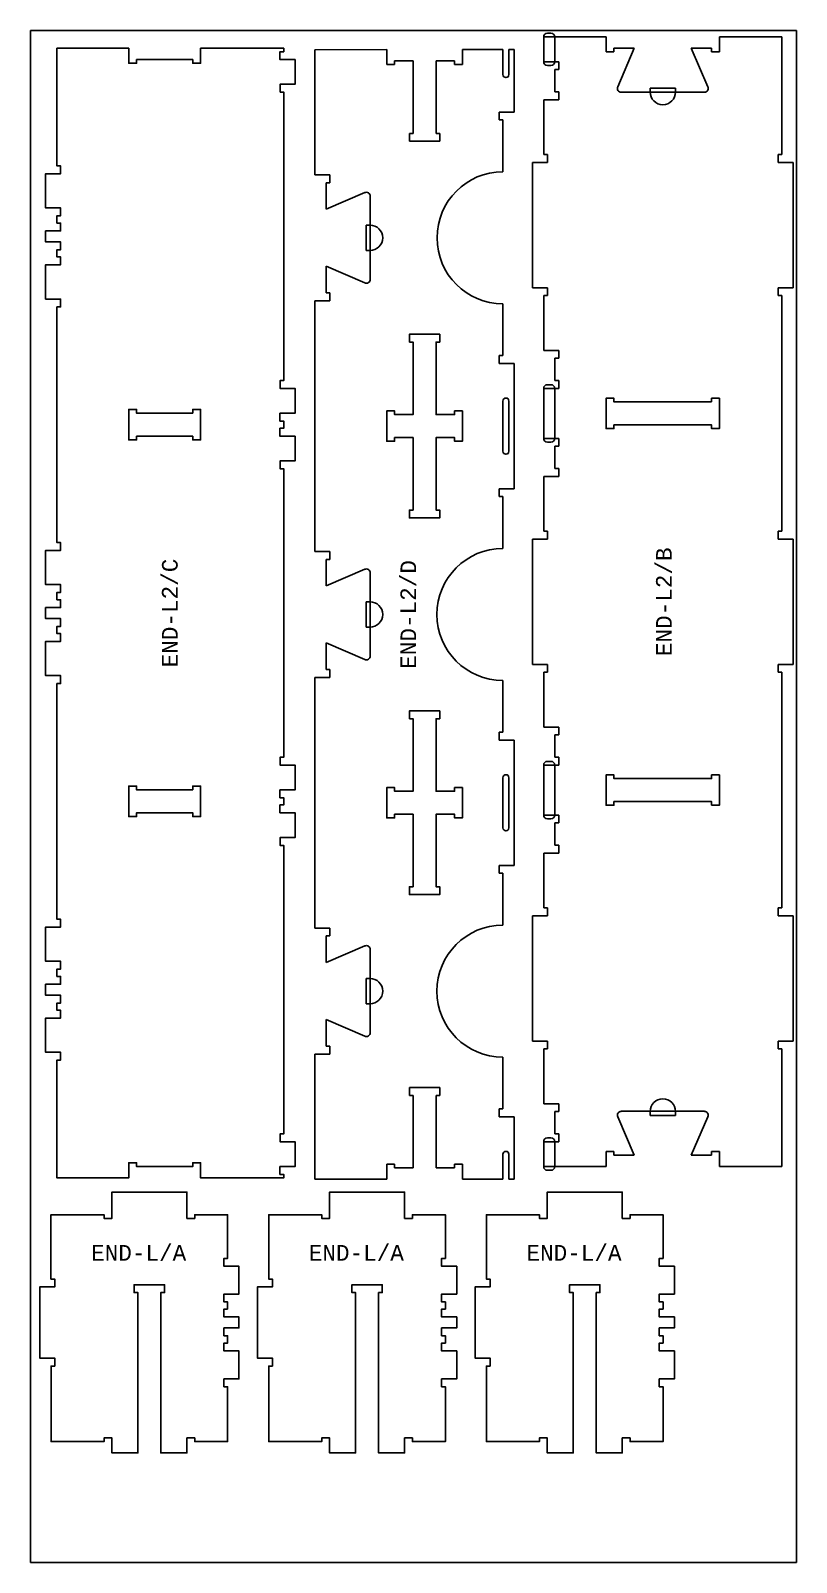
# Model space of a CAD drawing. Header units: millimetres. Extents: x -30 to 12678, y 0 to 23683.
# Drawn here: x 2133 to 3353, y 1291 to 3731 of the extents above; entities that cross this region are included whole.
import ezdxf

# ---------------------------------------------------------------- set-up
doc = ezdxf.new("R2010")
doc.units = ezdxf.units.MM
for name, color, linetype, true_color in [('0_SHEET_SPRUCEPLY_2440X122', 1, 'Continuous', 0xff0000), ('1_ANYTOOL_1MMDEEP_LABELS_S', 2, 'Continuous', 0xffff00), ('3_ANYTOOL_CUTTHROUGH_INSID', 4, 'Continuous', 0x00ffff), ('4_ANYTOOL_CUTTHROUGH_OUTSI', 5, 'Continuous', 0x0000ff), ('5_ANYTOOL_HALF_MILL_9MM_IN', 3, 'Continuous', 0x00ff00)]:
    doc.layers.add(name, color=color, linetype=linetype, true_color=true_color)
doc.styles.add('MONOTXT_REGULAR', font='')
doc.styles.get('MONOTXT_REGULAR').set_extended_font_data('Monotxt')

msp = doc.modelspace()

# ---------------------------------------------------------------- linework, layer by layer
at = {"layer": '0_SHEET_SPRUCEPLY_2440X122'}
msp.add_lwpolyline([(2132.9, 1290.9), (3352.9, 1290.9), (3352.9, 3730.9), (2132.9, 3730.9)], close=True, dxfattribs=at)
at = {"layer": '3_ANYTOOL_CUTTHROUGH_INSID'}
for p, q in [((2885.3, 3140.9), (2885.3, 3060.9)), ((2894.8, 3060.9), (2894.8, 3140.9)), ((2885.3, 2540.9), (2885.3, 2460.9)), ((2894.8, 2460.9), (2894.8, 2540.9))]:
    msp.add_line(p, q, dxfattribs=at)
for points in [[(2736.3, 3234.7), (2742.3, 3234.7), (2742.3, 3119.2), (2712.8, 3119.2), (2712.8, 3125.2), (2700.3, 3125.2), (2700.3, 3076.7), (2712.8, 3076.7), (2712.8, 3082.7), (2742.3, 3082.7), (2742.3, 2967.2), (2736.3, 2967.2), (2736.3, 2954.7), (2784.8, 2954.7), (2784.8, 2967.2), (2778.8, 2967.2), (2778.8, 3082.7), (2808.3, 3082.7), (2808.3, 3076.7), (2820.8, 3076.7), (2820.8, 3125.2), (2808.3, 3125.2), (2808.3, 3119.2), (2778.8, 3119.2), (2778.8, 3234.7), (2784.8, 3234.7), (2784.8, 3247.2), (2736.3, 3247.2)], [(2391.2, 3121.4), (2301.7, 3121.4), (2301.7, 3127.4), (2289.2, 3127.4), (2289.2, 3078.9), (2301.7, 3078.9), (2301.7, 3084.9), (2391.2, 3084.9), (2391.2, 3078.9), (2403.7, 3078.9), (2403.7, 3127.4), (2391.2, 3127.4)], [(3217.8, 3139.4), (3062.3, 3139.4), (3062.3, 3145.4), (3049.8, 3145.4), (3049.8, 3096.9), (3062.3, 3096.9), (3062.3, 3102.9), (3217.8, 3102.9), (3217.8, 3096.9), (3230.3, 3096.9), (3230.3, 3145.4), (3217.8, 3145.4)], [(2736.3, 2634.7), (2742.3, 2634.7), (2742.3, 2519.2), (2712.8, 2519.2), (2712.8, 2525.2), (2700.3, 2525.2), (2700.3, 2476.7), (2712.8, 2476.7), (2712.8, 2482.7), (2742.3, 2482.7), (2742.3, 2367.2), (2736.3, 2367.2), (2736.3, 2354.7), (2784.8, 2354.7), (2784.8, 2367.2), (2778.8, 2367.2), (2778.8, 2482.7), (2808.3, 2482.7), (2808.3, 2476.7), (2820.8, 2476.7), (2820.8, 2525.2), (2808.3, 2525.2), (2808.3, 2519.2), (2778.8, 2519.2), (2778.8, 2634.7), (2784.8, 2634.7), (2784.8, 2647.2), (2736.3, 2647.2)], [(3217.8, 2496.9), (3230.3, 2496.9), (3230.3, 2545.4), (3217.8, 2545.4), (3217.8, 2539.4), (3062.3, 2539.4), (3062.3, 2545.4), (3049.8, 2545.4), (3049.8, 2496.9), (3062.3, 2496.9), (3062.3, 2502.9), (3217.8, 2502.9)], [(2391.2, 2521.4), (2301.7, 2521.4), (2301.7, 2527.4), (2289.2, 2527.4), (2289.2, 2478.9), (2301.7, 2478.9), (2301.7, 2484.9), (2391.2, 2484.9), (2391.2, 2478.9), (2403.7, 2478.9), (2403.7, 2527.4), (2391.2, 2527.4)]]:
    msp.add_lwpolyline(points, close=True, dxfattribs=at)
for centre, start, end in [((2890.1, 3140.9), 360, 180), ((2890.1, 3060.9), 180, 0), ((2890.1, 2540.9), 360, 180), ((2890.1, 2460.9), 180, 0)]:
    msp.add_arc(centre, 4.75, start, end, dxfattribs=at)
at = {"layer": '4_ANYTOOL_CUTTHROUGH_OUTSI'}
for p, q in [((2950.3, 3681.4), (2950.3, 3720.9)), ((2950.3, 3720.9), (3049.8, 3720.9)), ((3049.8, 3720.9), (3049.8, 3696.9)), ((3230.3, 3696.9), (3230.3, 3720.9)), ((3230.3, 3720.9), (3329.8, 3720.9)), ((3329.8, 3720.9), (3329.8, 3533.4)), ((2585.8, 3700.5), (2700.3, 3700.7)), ((2585.8, 3501.2), (2585.8, 3700.5)), ((2700.3, 3700.7), (2700.3, 3676.7)), ((2820.8, 3676.7), (2820.8, 3700.7)), ((2820.8, 3700.7), (2885.3, 3700.7)), ((2885.3, 3700.7), (2885.3, 3660.9)), ((2894.8, 3660.9), (2894.8, 3700.7)), ((2894.8, 3700.7), (2903.3, 3700.7)), ((2903.3, 3700.7), (2903.3, 3601.2)), ((3049.8, 3696.9), (3062.3, 3696.9)), ((3062.3, 3696.9), (3062.3, 3702.9)), ((3062.3, 3702.9), (3094.7, 3702.9)), ((3094.7, 3702.9), (3068.2, 3641.6)), ((3212, 3641.6), (3185.5, 3702.9)), ((3185.5, 3702.9), (3217.8, 3702.9)), ((3217.8, 3702.9), (3217.8, 3696.9)), ((3217.8, 3696.9), (3230.3, 3696.9)), ((2700.3, 3676.7), (2712.8, 3676.7)), ((2712.8, 3676.7), (2712.8, 3682.7)), ((2712.8, 3682.7), (2742.3, 3682.7)), ((2742.3, 3682.7), (2742.3, 3567.2)), ((2778.8, 3567.2), (2778.8, 3682.7)), ((2778.8, 3682.7), (2808.3, 3682.7)), ((2808.3, 3682.7), (2808.3, 3676.7)), ((2808.3, 3676.7), (2820.8, 3676.7)), ((2974.3, 3681.4), (2950.3, 3681.4)), ((2968.3, 3633.4), (2968.3, 3668.9)), ((2968.3, 3668.9), (2974.3, 3668.9)), ((2974.3, 3668.9), (2974.3, 3681.4)), ((2950.3, 3533.4), (2950.3, 3620.9)), ((2950.3, 3620.9), (2974.3, 3620.9)), ((2974.3, 3633.4), (2968.3, 3633.4)), ((2974.3, 3620.9), (2974.3, 3633.4)), ((3073.9, 3632.9), (3206.3, 3632.9)), ((2903.3, 3601.2), (2879.3, 3601.2)), ((2879.3, 3601.2), (2879.3, 3588.7)), ((2879.3, 3588.7), (2885.3, 3588.7)), ((2885.3, 3588.7), (2885.3, 3506.2)), ((2742.3, 3567.2), (2736.3, 3567.2)), ((2736.3, 3567.2), (2736.3, 3554.7)), ((2784.8, 3567.2), (2778.8, 3567.2)), ((2784.8, 3554.7), (2784.8, 3567.2)), ((2736.3, 3554.7), (2784.8, 3554.7)), ((2932.3, 3321.4), (2932.3, 3520.9)), ((2932.3, 3520.9), (2956.3, 3520.9)), ((2956.3, 3533.4), (2950.3, 3533.4)), ((2956.3, 3520.9), (2956.3, 3533.4)), ((3329.8, 3533.4), (3323.8, 3533.4)), ((3323.8, 3533.4), (3323.8, 3520.9)), ((3323.8, 3520.9), (3347.8, 3520.9)), ((3347.8, 3520.9), (3347.8, 3321.4)), ((2609.8, 3501.2), (2585.8, 3501.2)), ((2609.8, 3488.7), (2609.8, 3501.2)), ((2603.8, 3446.3), (2603.8, 3488.7)), ((2603.8, 3488.7), (2609.8, 3488.7)), ((2665.1, 3472.9), (2603.8, 3446.3)), ((2673.8, 3334.7), (2673.8, 3467.1)), ((2603.8, 3313.2), (2603.8, 3355.6)), ((2603.8, 3355.6), (2665.1, 3329)), ((2956.3, 3321.4), (2932.3, 3321.4)), ((2956.3, 3308.9), (2956.3, 3321.4)), ((3347.8, 3321.4), (3323.8, 3321.4)), ((3323.8, 3321.4), (3323.8, 3308.9)), ((2585.8, 2901.2), (2585.8, 3300.7)), ((2585.8, 3300.7), (2609.8, 3300.7)), ((2609.8, 3313.2), (2603.8, 3313.2)), ((2609.8, 3300.7), (2609.8, 3313.2)), ((2885.3, 3295.7), (2885.3, 3213.2)), ((2950.3, 3221.4), (2950.3, 3308.9)), ((2950.3, 3308.9), (2956.3, 3308.9)), ((3323.8, 3308.9), (3329.8, 3308.9)), ((3329.8, 3308.9), (3329.8, 2933.4)), ((2974.3, 3221.4), (2950.3, 3221.4)), ((2974.3, 3208.9), (2974.3, 3221.4)), ((2885.3, 3213.2), (2879.3, 3213.2)), ((2879.3, 3213.2), (2879.3, 3200.7)), ((2879.3, 3200.7), (2903.3, 3200.7)), ((2903.3, 3200.7), (2903.3, 3001.2)), ((2968.3, 3173.4), (2968.3, 3208.9)), ((2968.3, 3208.9), (2974.3, 3208.9)), ((2974.3, 3173.4), (2968.3, 3173.4)), ((2974.3, 3160.9), (2974.3, 3173.4)), ((2950.3, 3081.4), (2950.3, 3160.9)), ((2950.3, 3160.9), (2974.3, 3160.9)), ((2974.3, 3081.4), (2950.3, 3081.4)), ((2974.3, 3068.9), (2974.3, 3081.4)), ((2968.3, 3033.4), (2968.3, 3068.9)), ((2968.3, 3068.9), (2974.3, 3068.9)), ((2974.3, 3033.4), (2968.3, 3033.4)), ((2974.3, 3020.9), (2974.3, 3033.4)), ((2950.3, 2933.4), (2950.3, 3020.9)), ((2950.3, 3020.9), (2974.3, 3020.9)), ((2903.3, 3001.2), (2879.3, 3001.2)), ((2879.3, 3001.2), (2879.3, 2988.7)), ((2879.3, 2988.7), (2885.3, 2988.7)), ((2885.3, 2988.7), (2885.3, 2906.2)), ((2956.3, 2933.4), (2950.3, 2933.4)), ((2956.3, 2920.9), (2956.3, 2933.4)), ((3329.8, 2933.4), (3323.8, 2933.4)), ((3323.8, 2933.4), (3323.8, 2920.9)), ((2932.3, 2721.4), (2932.3, 2920.9)), ((2932.3, 2920.9), (2956.3, 2920.9)), ((3323.8, 2920.9), (3347.8, 2920.9)), ((3347.8, 2920.9), (3347.8, 2721.4)), ((2609.8, 2901.2), (2585.8, 2901.2)), ((2603.8, 2846.3), (2603.8, 2888.7)), ((2603.8, 2888.7), (2609.8, 2888.7)), ((2609.8, 2888.7), (2609.8, 2901.2)), ((2665.1, 2872.9), (2603.8, 2846.3)), ((2673.8, 2734.7), (2673.8, 2867.1)), ((2603.8, 2713.2), (2603.8, 2755.6)), ((2603.8, 2755.6), (2665.1, 2729)), ((2609.8, 2713.2), (2603.8, 2713.2)), ((2609.8, 2700.7), (2609.8, 2713.2)), ((2956.3, 2721.4), (2932.3, 2721.4)), ((2950.3, 2621.4), (2950.3, 2708.9)), ((2950.3, 2708.9), (2956.3, 2708.9)), ((2956.3, 2708.9), (2956.3, 2721.4)), ((3347.8, 2721.4), (3323.8, 2721.4)), ((3323.8, 2721.4), (3323.8, 2708.9)), ((3323.8, 2708.9), (3329.8, 2708.9)), ((3329.8, 2708.9), (3329.8, 2333.4)), ((2585.8, 2301.2), (2585.8, 2700.7)), ((2585.8, 2700.7), (2609.8, 2700.7)), ((2885.3, 2695.7), (2885.3, 2613.2)), ((2885.3, 2613.2), (2879.3, 2613.2)), ((2879.3, 2613.2), (2879.3, 2600.7)), ((2974.3, 2621.4), (2950.3, 2621.4)), ((2974.3, 2608.9), (2974.3, 2621.4)), ((2879.3, 2600.7), (2903.3, 2600.7)), ((2903.3, 2600.7), (2903.3, 2401.2)), ((2968.3, 2573.4), (2968.3, 2608.9)), ((2968.3, 2608.9), (2974.3, 2608.9)), ((2974.3, 2573.4), (2968.3, 2573.4)), ((2974.3, 2560.9), (2974.3, 2573.4)), ((2950.3, 2481.4), (2950.3, 2560.9)), ((2950.3, 2560.9), (2974.3, 2560.9)), ((2974.3, 2481.4), (2950.3, 2481.4)), ((2968.3, 2433.4), (2968.3, 2468.9)), ((2968.3, 2468.9), (2974.3, 2468.9)), ((2974.3, 2468.9), (2974.3, 2481.4)), ((2950.3, 2333.4), (2950.3, 2420.9)), ((2950.3, 2420.9), (2974.3, 2420.9)), ((2974.3, 2433.4), (2968.3, 2433.4)), ((2974.3, 2420.9), (2974.3, 2433.4)), ((2903.3, 2401.2), (2879.3, 2401.2)), ((2879.3, 2401.2), (2879.3, 2388.7)), ((2879.3, 2388.7), (2885.3, 2388.7)), ((2885.3, 2388.7), (2885.3, 2306.2)), ((2932.3, 2121.4), (2932.3, 2320.9)), ((2932.3, 2320.9), (2956.3, 2320.9)), ((2956.3, 2333.4), (2950.3, 2333.4)), ((2956.3, 2320.9), (2956.3, 2333.4)), ((3329.8, 2333.4), (3323.8, 2333.4)), ((3323.8, 2333.4), (3323.8, 2320.9)), ((3323.8, 2320.9), (3347.8, 2320.9)), ((3347.8, 2320.9), (3347.8, 2121.4)), ((2609.8, 2301.2), (2585.8, 2301.2)), ((2609.8, 2288.7), (2609.8, 2301.2)), ((2603.8, 2246.3), (2603.8, 2288.7)), ((2603.8, 2288.7), (2609.8, 2288.7)), ((2665.1, 2272.9), (2603.8, 2246.3)), ((2673.8, 2134.7), (2673.8, 2267.1)), ((2603.8, 2113.2), (2603.8, 2155.6)), ((2603.8, 2155.6), (2665.1, 2129)), ((2585.8, 1901.1), (2585.8, 2100.7)), ((2585.8, 2100.7), (2609.8, 2100.7)), ((2609.8, 2113.2), (2603.8, 2113.2)), ((2609.8, 2100.7), (2609.8, 2113.2)), ((2956.3, 2121.4), (2932.3, 2121.4)), ((2950.3, 2021.4), (2950.3, 2108.9)), ((2950.3, 2108.9), (2956.3, 2108.9)), ((2956.3, 2108.9), (2956.3, 2121.4)), ((3347.8, 2121.4), (3323.8, 2121.4)), ((3323.8, 2121.4), (3323.8, 2108.9)), ((3323.8, 2108.9), (3329.8, 2108.9)), ((3329.8, 2108.9), (3329.8, 1921.4)), ((2885.3, 2095.7), (2885.3, 2013.2)), ((2784.8, 2047.2), (2736.3, 2047.2)), ((2736.3, 2047.2), (2736.3, 2034.7)), ((2736.3, 2034.7), (2742.3, 2034.7)), ((2742.3, 2034.7), (2742.3, 1919.2)), ((2778.8, 1919.2), (2778.8, 2034.7)), ((2778.8, 2034.7), (2784.8, 2034.7)), ((2784.8, 2034.7), (2784.8, 2047.2)), ((2885.3, 2013.2), (2879.3, 2013.2)), ((2879.3, 2013.2), (2879.3, 2000.7)), ((2974.3, 2021.4), (2950.3, 2021.4)), ((2968.3, 1973.4), (2968.3, 2008.9)), ((2968.3, 2008.9), (2974.3, 2008.9)), ((2974.3, 2008.9), (2974.3, 2021.4)), ((3206.3, 2009.4), (3073.9, 2009.4)), ((2879.3, 2000.7), (2903.3, 2000.7)), ((2903.3, 2000.7), (2903.3, 1901.2)), ((3068.2, 2000.6), (3094.7, 1939.4)), ((3185.5, 1939.4), (3212, 2000.6)), ((2950.3, 1921.4), (2950.3, 1960.9)), ((2950.3, 1960.9), (2974.3, 1960.9)), ((2974.3, 1973.4), (2968.3, 1973.4)), ((2974.3, 1960.9), (2974.3, 1973.4)), ((2885.3, 1940.9), (2885.3, 1901.2)), ((2894.8, 1901.2), (2894.8, 1940.9)), ((3062.3, 1945.4), (3049.8, 1945.4)), ((3049.8, 1945.4), (3049.8, 1921.4)), ((3062.3, 1939.4), (3062.3, 1945.4)), ((3094.7, 1939.4), (3062.3, 1939.4)), ((3217.8, 1939.4), (3185.5, 1939.4)), ((3230.3, 1945.4), (3217.8, 1945.4)), ((3217.8, 1945.4), (3217.8, 1939.4)), ((3230.3, 1921.4), (3230.3, 1945.4)), ((2712.8, 1925.2), (2700.3, 1925.2)), ((2700.3, 1925.2), (2700.3, 1901.1)), ((2712.8, 1919.2), (2712.8, 1925.2)), ((2742.3, 1919.2), (2712.8, 1919.2)), ((2808.3, 1919.2), (2778.8, 1919.2)), ((2820.8, 1925.2), (2808.3, 1925.2)), ((2808.3, 1925.2), (2808.3, 1919.2)), ((2820.8, 1901.2), (2820.8, 1925.2)), ((3049.8, 1921.4), (2950.3, 1921.4)), ((3329.8, 1921.4), (3230.3, 1921.4)), ((2700.3, 1901.1), (2585.8, 1901.1)), ((2885.3, 1901.2), (2820.8, 1901.2)), ((2903.3, 1901.2), (2894.8, 1901.2))]:
    msp.add_line(p, q, dxfattribs=at)
for points in [[(2530.2, 3632.9), (2536.2, 3632.9), (2536.2, 3173.4), (2530.2, 3173.4), (2530.2, 3160.9), (2554.2, 3160.9), (2554.2, 3121.4), (2536.4, 3121.4), (2530.1, 3121.4), (2530.1, 3108.9), (2536.2, 3108.9), (2536.2, 3097.4), (2530.1, 3097.4), (2530.1, 3084.9), (2536.4, 3084.9), (2554.2, 3084.9), (2554.2, 3045.4), (2530.2, 3045.4), (2530.2, 3032.9), (2536.2, 3032.9), (2536.2, 2573.4), (2530.2, 2573.4), (2530.2, 2560.9), (2554.2, 2560.9), (2554.2, 2521.4), (2536.4, 2521.4), (2530.1, 2521.4), (2530.1, 2508.9), (2536.2, 2508.9), (2536.2, 2497.4), (2530.1, 2497.4), (2530.1, 2484.9), (2536.4, 2484.9), (2554.2, 2484.9), (2554.2, 2445.4), (2530.2, 2445.4), (2530.2, 2432.9), (2536.2, 2432.9), (2536.2, 1973.4), (2530.2, 1973.4), (2530.2, 1960.9), (2554.2, 1960.9), (2554.2, 1921.4), (2536.4, 1921.4), (2530.1, 1921.4), (2530.1, 1908.9), (2536.2, 1908.9), (2536.2, 1903.4), (2403.7, 1903.4), (2403.7, 1927.4), (2391.2, 1927.4), (2391.2, 1921.4), (2301.7, 1921.4), (2301.7, 1927.4), (2289.2, 1927.4), (2289.2, 1903.4), (2174.7, 1903.4), (2174.7, 2090.9), (2180.7, 2090.9), (2180.7, 2103.4), (2156.7, 2103.4), (2156.7, 2157.9), (2180.7, 2157.9), (2180.7, 2170.4), (2174.7, 2170.4), (2174.7, 2181.9), (2180.7, 2181.9), (2180.7, 2194.4), (2156.7, 2194.4), (2156.7, 2211.9), (2180.7, 2211.9), (2180.7, 2224.4), (2174.7, 2224.4), (2174.7, 2235.9), (2180.7, 2235.9), (2180.7, 2248.4), (2156.7, 2248.4), (2156.7, 2302.9), (2180.7, 2302.9), (2180.7, 2315.4), (2174.7, 2315.4), (2174.7, 2690.9), (2180.7, 2690.9), (2180.7, 2703.4), (2156.7, 2703.4), (2156.7, 2757.9), (2180.7, 2757.9), (2180.7, 2770.4), (2174.7, 2770.4), (2174.7, 2781.9), (2180.7, 2781.9), (2180.7, 2794.4), (2156.7, 2794.4), (2156.7, 2811.9), (2180.7, 2811.9), (2180.7, 2824.4), (2174.7, 2824.4), (2174.7, 2835.9), (2180.7, 2835.9), (2180.7, 2848.4), (2156.7, 2848.4), (2156.7, 2902.9), (2180.7, 2902.9), (2180.7, 2915.4), (2174.7, 2915.4), (2174.7, 3290.9), (2180.7, 3290.9), (2180.7, 3303.4), (2156.7, 3303.4), (2156.7, 3357.9), (2180.7, 3357.9), (2180.7, 3370.4), (2174.7, 3370.4), (2174.7, 3381.9), (2180.7, 3381.9), (2180.7, 3394.4), (2156.7, 3394.4), (2156.7, 3411.9), (2180.7, 3411.9), (2180.7, 3424.4), (2174.7, 3424.4), (2174.7, 3435.9), (2180.7, 3435.9), (2180.7, 3448.4), (2156.7, 3448.4), (2156.7, 3502.9), (2180.7, 3502.9), (2180.7, 3515.4), (2174.7, 3515.4), (2174.7, 3702.9), (2289.2, 3702.9), (2289.2, 3678.9), (2301.7, 3678.9), (2301.7, 3684.9), (2391.2, 3684.9), (2391.2, 3678.9), (2403.7, 3678.9), (2403.7, 3702.9), (2536.2, 3702.9), (2536.2, 3697.4), (2530.1, 3697.4), (2530.1, 3684.9), (2536.4, 3684.9), (2554.2, 3684.9), (2554.2, 3645.4), (2530.2, 3645.4)], [(2446.8, 1694.4), (2440.8, 1694.4), (2440.8, 1681.9), (2464.8, 1681.9), (2464.8, 1664.3), (2440.8, 1664.3), (2440.8, 1651.8), (2446.8, 1651.8), (2446.8, 1640.3), (2440.8, 1640.3), (2440.8, 1627.8), (2464.8, 1627.8), (2464.8, 1583.2), (2440.8, 1583.2), (2440.8, 1570.7), (2446.8, 1570.7), (2446.8, 1483.2), (2394.3, 1483.2), (2394.3, 1489.2), (2381.8, 1489.2), (2381.8, 1465.2), (2340.3, 1465.2), (2340.3, 1720.7), (2346.3, 1720.7), (2346.3, 1733.2), (2297.8, 1733.2), (2297.8, 1720.7), (2303.8, 1720.7), (2303.8, 1465.2), (2262.3, 1465.2), (2262.3, 1489.2), (2249.8, 1489.2), (2249.8, 1483.2), (2165.4, 1483.2), (2165.4, 1501), (2165.4, 1603.7), (2171.4, 1603.7), (2171.4, 1616.2), (2147.3, 1616.2), (2147.3, 1729.7), (2171.3, 1729.7), (2171.3, 1742.2), (2165.3, 1742.2), (2165.3, 1844.7), (2249.8, 1844.7), (2249.8, 1838.7), (2262.3, 1838.7), (2262.3, 1880.7), (2381.8, 1880.7), (2381.8, 1838.7), (2394.3, 1838.7), (2394.3, 1844.7), (2446.8, 1844.7), (2446.8, 1775.2), (2440.8, 1775.2), (2440.8, 1762.7), (2464.8, 1762.7), (2464.8, 1718.3), (2440.8, 1718.3), (2440.8, 1705.8), (2446.8, 1705.8)], [(2793.7, 1694.4), (2787.7, 1694.4), (2787.7, 1681.9), (2811.7, 1681.9), (2811.7, 1664.3), (2787.7, 1664.3), (2787.7, 1651.8), (2793.7, 1651.8), (2793.7, 1640.3), (2787.7, 1640.3), (2787.7, 1627.8), (2811.7, 1627.8), (2811.7, 1583.2), (2787.7, 1583.2), (2787.7, 1570.7), (2793.7, 1570.7), (2793.7, 1483.2), (2741.2, 1483.2), (2741.2, 1489.2), (2728.7, 1489.2), (2728.7, 1465.2), (2687.2, 1465.2), (2687.2, 1720.7), (2693.2, 1720.7), (2693.2, 1733.2), (2644.7, 1733.2), (2644.7, 1720.7), (2650.7, 1720.7), (2650.7, 1465.2), (2609.2, 1465.2), (2609.2, 1489.2), (2596.7, 1489.2), (2596.7, 1483.2), (2512.2, 1483.2), (2512.2, 1501), (2512.2, 1603.7), (2518.2, 1603.7), (2518.2, 1616.2), (2494.2, 1616.2), (2494.2, 1729.7), (2518.2, 1729.7), (2518.2, 1742.2), (2512.2, 1742.2), (2512.2, 1844.7), (2596.7, 1844.7), (2596.7, 1838.7), (2609.2, 1838.7), (2609.2, 1880.7), (2728.7, 1880.7), (2728.7, 1838.7), (2741.2, 1838.7), (2741.2, 1844.7), (2793.7, 1844.7), (2793.7, 1775.2), (2787.7, 1775.2), (2787.7, 1762.7), (2811.7, 1762.7), (2811.7, 1718.3), (2787.7, 1718.3), (2787.7, 1705.8), (2793.7, 1705.8)], [(3140.5, 1694.4), (3134.5, 1694.4), (3134.5, 1681.9), (3158.5, 1681.9), (3158.5, 1664.3), (3134.5, 1664.3), (3134.5, 1651.8), (3140.5, 1651.8), (3140.5, 1640.3), (3134.5, 1640.3), (3134.5, 1627.8), (3158.5, 1627.8), (3158.5, 1583.2), (3134.5, 1583.2), (3134.5, 1570.7), (3140.5, 1570.7), (3140.5, 1483.2), (3088, 1483.2), (3088, 1489.2), (3075.5, 1489.2), (3075.5, 1465.2), (3034, 1465.2), (3034, 1720.7), (3040, 1720.7), (3040, 1733.2), (2991.5, 1733.2), (2991.5, 1720.7), (2997.5, 1720.7), (2997.5, 1465.2), (2956, 1465.2), (2956, 1489.2), (2943.5, 1489.2), (2943.5, 1483.2), (2859, 1483.2), (2859, 1501), (2859, 1603.7), (2865, 1603.7), (2865, 1616.2), (2841, 1616.2), (2841, 1729.7), (2865, 1729.7), (2865, 1742.2), (2859, 1742.2), (2859, 1844.7), (2943.5, 1844.7), (2943.5, 1838.7), (2956, 1838.7), (2956, 1880.7), (3075.5, 1880.7), (3075.5, 1838.7), (3088, 1838.7), (3088, 1844.7), (3140.5, 1844.7), (3140.5, 1775.2), (3134.5, 1775.2), (3134.5, 1762.7), (3158.5, 1762.7), (3158.5, 1718.3), (3134.5, 1718.3), (3134.5, 1705.8), (3140.5, 1705.8)]]:
    msp.add_lwpolyline(points, close=True, dxfattribs=at)
for centre, radius, start, end in [((2890.1, 3660.9), 4.75, 180, 360), ((3073.9, 3639.1), 6.25, 156.5709, 270), ((3206.3, 3639.1), 6.25, 270, 23.4291), ((2885.6, 3400.9), 105.2, 90.1361, 269.8639), ((2667.6, 3467.1), 6.25, 0, 113.4291), ((2667.6, 3334.7), 6.25, 246.5709, 0), ((2885.6, 2800.9), 105.3, 90.1361, 269.8639), ((2667.6, 2867.1), 6.25, 0, 113.4291), ((2667.6, 2734.7), 6.25, 246.5709, 0), ((2885.6, 2200.9), 105.3, 90.1361, 269.8639), ((2667.6, 2267.1), 6.25, 0, 113.4291), ((2667.6, 2134.7), 6.25, 246.5709, 0), ((3073.9, 2003.1), 6.25, 90, 203.4291), ((3206.3, 2003.1), 6.25, 336.5709, 90), ((2890.1, 1940.9), 4.75, 360, 180)]:
    msp.add_arc(centre, radius, start, end, dxfattribs=at)
at = {"layer": '5_ANYTOOL_HALF_MILL_9MM_IN'}
for p, q in [((2950.3, 3681.4), (2950.3, 3720.9)), ((2956.3, 3726.9), (2961.8, 3726.9)), ((2967.8, 3720.9), (2967.8, 3681.4)), ((2961.8, 3675.4), (2956.3, 3675.4)), ((3160.4, 3639.4), (3119.9, 3639.4)), ((3119.9, 3639.4), (3119.9, 3633.1)), ((3160.4, 3633.1), (3160.4, 3639.4)), ((2673.6, 3421.2), (2667.3, 3421.2)), ((2667.3, 3421.2), (2667.3, 3380.7)), ((2667.3, 3380.7), (2673.6, 3380.7)), ((2950.3, 3081.4), (2950.3, 3160.9)), ((2956.3, 3166.9), (2961.8, 3166.9)), ((2967.8, 3160.9), (2967.8, 3081.4)), ((2961.8, 3075.4), (2956.3, 3075.4)), ((2673.6, 2821.2), (2667.3, 2821.2)), ((2667.3, 2821.2), (2667.3, 2780.7)), ((2667.3, 2780.7), (2673.6, 2780.7)), ((2956.3, 2566.9), (2961.8, 2566.9)), ((2950.3, 2481.4), (2950.3, 2560.9)), ((2967.8, 2560.9), (2967.8, 2481.4)), ((2961.8, 2475.4), (2956.3, 2475.4)), ((2673.6, 2221.2), (2667.3, 2221.2)), ((2667.3, 2221.2), (2667.3, 2180.7)), ((2667.3, 2180.7), (2673.6, 2180.7)), ((3119.9, 2002.9), (3119.9, 2009.1)), ((3160.4, 2002.9), (3119.9, 2002.9)), ((3160.4, 2009.1), (3160.4, 2002.9)), ((2950.3, 1921.4), (2950.3, 1961.1)), ((2956.3, 1967.1), (2961.8, 1967.1)), ((2967.8, 1961.1), (2967.8, 1921.4)), ((2961.8, 1915.4), (2956.3, 1915.4))]:
    msp.add_line(p, q, dxfattribs=at)
at = {"layer": '5_ANYTOOL_HALF_MILL_9MM_IN', "extrusion": (0, 0, -1)}
for centre, radius, start, end in [((-2956.3, 3720.9), 6, 0, 90), ((-2961.8, 3720.9), 6, 90, 180), ((-2956.3, 3681.4), 6, 270, 0), ((-2961.8, 3681.4), 6, 180, 270), ((-2956.3, 3160.9), 6, 0, 90), ((-2961.8, 3160.9), 6, 90, 180), ((-2956.3, 3081.4), 6, 270, 0), ((-2961.8, 3081.4), 6, 180, 270), ((-2956.3, 2560.9), 6, 0, 90), ((-2961.8, 2560.9), 6, 90, 180), ((-2956.3, 2481.4), 6, 270, 0), ((-2961.8, 2481.4), 6, 180, 270), ((-3140.1, 2009.1), 20.2, 0, 180), ((-2956.3, 1961.1), 6, 0, 90), ((-2961.8, 1961.1), 6, 90, 180), ((-2956.3, 1921.4), 6, 270, 0), ((-2961.8, 1921.4), 6, 180, 270)]:
    msp.add_arc(centre, radius, start, end, dxfattribs=at)
at = {"layer": '5_ANYTOOL_HALF_MILL_9MM_IN'}
for centre, start, end in [((3140.1, 3633.1), 180, 0), ((2673.6, 3400.9), 270, 90), ((2673.6, 2800.9), 270, 90), ((2673.6, 2200.9), 270, 90)]:
    msp.add_arc(centre, 20.2, start, end, dxfattribs=at)

# ---------------------------------------------------------------- texts
at = {"layer": '1_ANYTOOL_1MMDEEP_LABELS_S', "char_height": 25, "attachment_point": 5, "rotation": 90, "style": 'MONOTXT_REGULAR'}
for s, insert, width in [('END-L2/B', (3142, 2821.1), 354.076), ('END-L2/C', (2354.8, 2803.2), 358.696), ('END-L2/D', (2734.8, 2800.9), 357.88)]:
    msp.add_mtext(s, dxfattribs=dict(at, insert=insert, width=width))
at = {"layer": '1_ANYTOOL_1MMDEEP_LABELS_S', "char_height": 25, "width": 319.293, "attachment_point": 5, "style": 'MONOTXT_REGULAR'}
for insert in [(2305, 1783.8), (2651.8, 1783.8), (2998.6, 1783.8)]:
    msp.add_mtext('END-L/A', dxfattribs=dict(at, insert=insert))

doc.saveas('drawing.dxf')
